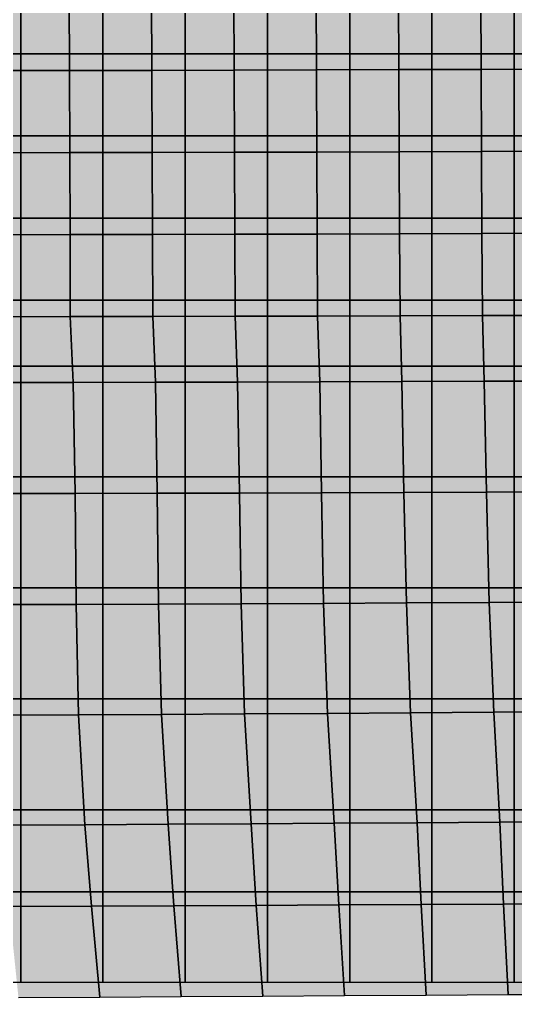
# Model space of a CAD drawing. Header units: inches. Extents: x -100 to 100, y -42 to 41.
# Drawn here: x 4.3 to 10.33, y -41.58 to -29.68 of the extents above; entities that cross this region are included whole.
import ezdxf

# ---------------------------------------------------------------- set-up
doc = ezdxf.new("R2010")
doc.units = ezdxf.units.IN
doc.header["$MEASUREMENT"] = 0
for name, color, linetype in [('Mesh-Ag1', 7, 'Continuous'), ('Mesh-CDM(50%)_Ac1①', 7, 'Continuous'), ('Mesh-CDM(50%)_Acs', 7, 'Continuous'), ('Mesh-Dc1', 7, 'Continuous'), ('Mesh-Dg1', 7, 'Continuous'), ('Mesh-Ds1', 7, 'Continuous'), ('Undeformed Mesh-Ag1', 7, 'Continuous'), ('Undeformed Mesh-CDM(50%)_Ac1①', 7, 'Continuous'), ('Undeformed Mesh-CDM(50%)_Acs', 7, 'Continuous'), ('Undeformed Mesh-Dc1', 7, 'Continuous'), ('Undeformed Mesh-Dg1', 7, 'Continuous'), ('Undeformed Mesh-Ds1', 7, 'Continuous')]:
    doc.layers.add(name, color=color, linetype=linetype)

msp = doc.modelspace()

# ---------------------------------------------------------------- linework, layer by layer
at = {"color": 7, "true_color": 0xffffff, "transparency": 33554687}
for points in [[(4.900025, -28.7059), (3.899225, -28.7074), (3.903225, -30.3057)], [(4.900025, -28.7059), (3.903225, -30.3057), (4.904525, -30.3043)], [(5.900925, -28.7037), (4.900025, -28.7059), (4.904525, -30.3043)], [(5.900925, -28.7037), (4.904525, -30.3043), (5.905725, -30.3023)], [(6.901525, -28.701), (5.900925, -28.7037), (5.905725, -30.3023)], [(6.901525, -28.701), (5.905725, -30.3023), (6.906825, -30.2997)], [(7.902125, -28.6978), (6.901525, -28.701), (6.906825, -30.2997)], [(7.902125, -28.6978), (6.906825, -30.2997), (7.907825, -30.2966)], [(8.902525, -28.6943), (7.902125, -28.6978), (7.907825, -30.2966)], [(8.902525, -28.6943), (7.907825, -30.2966), (8.908825, -30.2932)], [(9.90303, -28.6905), (8.902525, -28.6943), (8.908825, -30.2932)], [(9.90303, -28.6905), (8.908825, -30.2932), (9.90973, -30.2894)], [(9.90303, -28.6905), (10.91063, -30.2854), (10.90343, -28.6863)], [(9.90303, -28.6905), (9.90973, -30.2894), (10.91063, -30.2854)], [(3.905825, -31.3043), (4.904525, -30.3043), (3.903225, -30.3057)], [(3.905825, -31.3043), (4.907425, -31.3029), (4.904525, -30.3043)], [(4.907425, -31.3029), (5.905725, -30.3023), (4.904525, -30.3043)], [(4.907425, -31.3029), (5.909025, -31.3009), (5.905725, -30.3023)], [(5.909025, -31.3009), (6.906825, -30.2997), (5.905725, -30.3023)], [(5.909025, -31.3009), (6.910425, -31.2984), (6.906825, -30.2997)], [(6.910425, -31.2984), (7.907825, -30.2966), (6.906825, -30.2997)], [(6.910425, -31.2984), (7.911825, -31.2955), (7.907825, -30.2966)], [(7.911825, -31.2955), (8.908825, -30.2932), (7.907825, -30.2966)], [(7.911825, -31.2955), (8.913125, -31.2921), (8.908825, -30.2932)], [(8.913125, -31.2921), (9.90973, -30.2894), (8.908825, -30.2932)], [(8.913125, -31.2921), (9.91433, -31.2885), (9.90973, -30.2894)], [(9.91433, -31.2885), (10.91063, -30.2854), (9.90973, -30.2894)], [(9.91433, -31.2885), (10.91533, -31.2845), (10.91063, -30.2854)], [(7.911825, -31.2955), (6.910425, -31.2984), (6.914425, -32.2969)], [(7.911825, -31.2955), (6.914425, -32.2969), (7.916125, -32.294)], [(8.913125, -31.2921), (7.911825, -31.2955), (7.916125, -32.294)], [(8.913125, -31.2921), (7.916125, -32.294), (8.917725, -32.2908)], [(9.91433, -31.2885), (8.913125, -31.2921), (8.917725, -32.2908)], [(9.91433, -31.2885), (8.917725, -32.2908), (9.91913, -32.2872)], [(9.91433, -31.2885), (10.92053, -32.2833), (10.91533, -31.2845)], [(9.91433, -31.2885), (9.91913, -32.2872), (10.92053, -32.2833)], [(4.907425, -31.3029), (3.905825, -31.3043), (3.908425, -32.3025)], [(4.907425, -31.3029), (3.908425, -32.3025), (4.910525, -32.3011)], [(5.909025, -31.3009), (4.907425, -31.3029), (4.910525, -32.3011)], [(5.909025, -31.3009), (4.910525, -32.3011), (5.912425, -32.2992)], [(6.910425, -31.2984), (5.909025, -31.3009), (5.912425, -32.2992)], [(6.910425, -31.2984), (5.912425, -32.2992), (6.914425, -32.2969)], [(3.911425, -33.3002), (4.910525, -32.3011), (3.908425, -32.3025)], [(3.911425, -33.3002), (4.913825, -33.2989), (4.910525, -32.3011)], [(4.913825, -33.2989), (5.912425, -32.2992), (4.910525, -32.3011)], [(4.913825, -33.2989), (5.916325, -33.2971), (5.912425, -32.2992)], [(5.916325, -33.2971), (6.914425, -32.2969), (5.912425, -32.2992)], [(5.916325, -33.2971), (6.918625, -33.2949), (6.914425, -32.2969)], [(6.918625, -33.2949), (7.916125, -32.294), (6.914425, -32.2969)], [(6.918625, -33.2949), (7.920725, -33.2922), (7.916125, -32.294)], [(7.920725, -33.2922), (8.917725, -32.2908), (7.916125, -32.294)], [(7.920725, -33.2922), (8.922725, -33.2891), (8.917725, -32.2908)], [(8.922725, -33.2891), (9.91913, -32.2872), (8.917725, -32.2908)], [(8.922725, -33.2891), (9.92453, -33.2857), (9.91913, -32.2872)], [(9.92453, -33.2857), (10.92053, -32.2833), (9.91913, -32.2872)], [(9.92453, -33.2857), (10.92613, -33.2819), (10.92053, -32.2833)], [(3.952425, -34.1003), (4.913825, -33.2989), (3.911425, -33.3002)], [(3.952425, -34.1003), (4.950025, -34.0987), (4.913825, -33.2989)], [(4.950025, -34.0987), (5.916325, -33.2971), (4.913825, -33.2989)], [(4.950025, -34.0987), (5.948125, -34.0968), (5.916325, -33.2971)], [(5.948125, -34.0968), (6.918625, -33.2949), (5.916325, -33.2971)], [(5.948125, -34.0968), (6.946925, -34.0944), (6.918625, -33.2949)], [(6.946925, -34.0944), (7.920725, -33.2922), (6.918625, -33.2949)], [(6.946925, -34.0944), (7.946025, -34.0916), (7.920725, -33.2922)], [(7.946025, -34.0916), (8.922725, -33.2891), (7.920725, -33.2922)], [(7.946025, -34.0916), (8.945625, -34.0885), (8.922725, -33.2891)], [(8.945625, -34.0885), (9.92453, -33.2857), (8.922725, -33.2891)], [(8.945625, -34.0885), (9.94553, -34.0849), (9.92453, -33.2857)], [(9.94553, -34.0849), (10.92613, -33.2819), (9.92453, -33.2857)], [(9.94553, -34.0849), (10.94593, -34.081), (10.92613, -33.2819)], [(3.952425, -34.1003), (4.971125, -35.4509), (4.950025, -34.0987)], [(3.952425, -34.1003), (3.972325, -35.453), (4.971125, -35.4509)], [(4.950025, -34.0987), (5.970225, -35.4484), (5.948125, -34.0968)], [(4.950025, -34.0987), (4.971125, -35.4509), (5.970225, -35.4484)], [(5.948125, -34.0968), (6.969525, -35.4453), (6.946925, -34.0944)], [(5.948125, -34.0968), (5.970225, -35.4484), (6.969525, -35.4453)], [(6.969525, -35.4453), (7.946025, -34.0916), (6.946925, -34.0944)], [(6.969525, -35.4453), (7.969525, -35.4418), (7.946025, -34.0916)], [(7.969525, -35.4418), (8.945625, -34.0885), (7.946025, -34.0916)], [(7.969525, -35.4418), (8.970425, -35.4377), (8.945625, -34.0885)], [(8.970425, -35.4377), (9.94553, -34.0849), (8.945625, -34.0885)], [(8.970425, -35.4377), (9.97213, -35.4333), (9.94553, -34.0849)], [(9.97213, -35.4333), (10.94593, -34.081), (9.94553, -34.0849)], [(9.97213, -35.4333), (10.97493, -35.4283), (10.94593, -34.081)], [(3.984525, -36.8039), (4.971125, -35.4509), (3.972325, -35.453)], [(3.984525, -36.8039), (4.984925, -36.801), (4.971125, -35.4509)], [(4.971125, -35.4509), (5.986525, -36.7974), (5.970225, -35.4484)], [(4.971125, -35.4509), (4.984925, -36.801), (5.986525, -36.7974)], [(5.970225, -35.4484), (6.989525, -36.7931), (6.969525, -35.4453)], [(5.970225, -35.4484), (5.986525, -36.7974), (6.989525, -36.7931)], [(6.989525, -36.7931), (7.969525, -35.4418), (6.969525, -35.4453)], [(6.989525, -36.7931), (7.993825, -36.788), (7.969525, -35.4418)], [(7.993825, -36.788), (8.970425, -35.4377), (7.969525, -35.4418)], [(7.993825, -36.788), (8.999625, -36.7825), (8.970425, -35.4377)], [(8.999625, -36.7825), (9.97213, -35.4333), (8.970425, -35.4377)], [(8.999625, -36.7825), (10.00673, -36.7764), (9.97213, -35.4333)], [(10.00673, -36.7764), (10.97493, -35.4283), (9.97213, -35.4333)], [(10.00673, -36.7764), (11.01513, -36.77), (10.97493, -35.4283)], [(10.06303, -38.1136), (11.01513, -36.77), (10.00673, -36.7764)], [(10.06303, -38.1136), (11.07403, -38.1066), (11.01513, -36.77)], [(3.984525, -36.8039), (5.012325, -38.145), (4.984925, -36.801)], [(3.984525, -36.8039), (4.005425, -38.1499), (5.012325, -38.145)], [(4.984925, -36.801), (6.020925, -38.1396), (5.986525, -36.7974)], [(4.984925, -36.801), (5.012325, -38.145), (6.020925, -38.1396)], [(5.986525, -36.7974), (7.030525, -38.1338), (6.989525, -36.7931)], [(5.986525, -36.7974), (6.020925, -38.1396), (7.030525, -38.1338)], [(7.030525, -38.1338), (7.993825, -36.788), (6.989525, -36.7931)], [(7.030525, -38.1338), (8.041025, -38.1272), (7.993825, -36.788)], [(8.041025, -38.1272), (8.999625, -36.7825), (7.993825, -36.788)], [(8.041025, -38.1272), (9.051925, -38.1207), (8.999625, -36.7825)], [(9.051925, -38.1207), (10.00673, -36.7764), (8.999625, -36.7825)], [(9.051925, -38.1207), (10.06303, -38.1136), (10.00673, -36.7764)], [(5.012325, -38.145), (4.005425, -38.1499), (4.078625, -39.4862)], [(5.012325, -38.145), (4.078625, -39.4862), (5.091825, -39.4815)], [(5.012325, -38.145), (6.103425, -39.4758), (6.020925, -38.1396)], [(5.012325, -38.145), (5.091825, -39.4815), (6.103425, -39.4758)], [(6.020925, -38.1396), (7.113825, -39.4706), (7.030525, -38.1338)], [(6.020925, -38.1396), (6.103425, -39.4758), (7.113825, -39.4706)], [(8.041025, -38.1272), (7.030525, -38.1338), (7.113825, -39.4706)], [(8.041025, -38.1272), (7.113825, -39.4706), (8.122925, -39.4639)], [(9.051925, -38.1207), (8.041025, -38.1272), (8.122925, -39.4639)], [(9.051925, -38.1207), (8.122925, -39.4639), (9.131025, -39.4582)], [(10.06303, -38.1136), (9.051925, -38.1207), (9.131025, -39.4582)], [(10.06303, -38.1136), (9.131025, -39.4582), (10.13793, -39.4517)], [(10.06303, -38.1136), (11.14403, -39.4454), (11.07403, -38.1066)], [(10.06303, -38.1136), (10.13793, -39.4517), (11.14403, -39.4454)], [(4.169225, -40.4784), (5.091825, -39.4815), (4.078625, -39.4862)], [(4.169225, -40.4784), (5.171125, -40.4742), (5.091825, -39.4815)], [(5.171125, -40.4742), (6.103425, -39.4758), (5.091825, -39.4815)], [(5.171125, -40.4742), (6.173225, -40.4694), (6.103425, -39.4758)], [(6.173225, -40.4694), (7.113825, -39.4706), (6.103425, -39.4758)], [(6.173225, -40.4694), (7.175425, -40.4645), (7.113825, -39.4706)], [(7.175425, -40.4645), (8.122925, -39.4639), (7.113825, -39.4706)], [(7.175425, -40.4645), (8.177525, -40.4588), (8.122925, -39.4639)], [(8.177525, -40.4588), (9.131025, -39.4582), (8.122925, -39.4639)], [(8.177525, -40.4588), (9.179525, -40.4534), (9.131025, -39.4582)], [(9.179525, -40.4534), (10.13793, -39.4517), (9.131025, -39.4582)], [(9.179525, -40.4534), (10.18153, -40.4476), (10.13793, -39.4517)], [(10.13793, -39.4517), (11.18323, -40.4417), (11.14403, -39.4454)], [(10.13793, -39.4517), (10.18153, -40.4476), (11.18323, -40.4417)], [(8.177525, -40.4588), (7.175425, -40.4645), (7.253175, -41.5675)], [(8.177525, -40.4588), (7.253175, -41.5675), (8.246165, -41.5611)], [(9.179525, -40.4534), (8.177525, -40.4588), (8.246165, -41.5611)], [(9.179525, -40.4534), (8.246165, -41.5611), (9.240565, -41.555)], [(10.18153, -40.4476), (9.179525, -40.4534), (9.240565, -41.555)], [(10.18153, -40.4476), (9.240565, -41.555), (10.23583, -41.5489)], [(10.18153, -40.4476), (11.23212, -41.5426), (11.18323, -40.4417)], [(10.18153, -40.4476), (10.23583, -41.5489), (11.23212, -41.5426)], [(5.171125, -40.4742), (4.169225, -40.4784), (4.283345, -41.584)], [(5.171125, -40.4742), (4.283345, -41.584), (5.271895, -41.5789)], [(6.173225, -40.4694), (5.171125, -40.4742), (5.271895, -41.5789)], [(6.173225, -40.4694), (5.271895, -41.5789), (6.261785, -41.5734)], [(7.175425, -40.4645), (6.173225, -40.4694), (6.261785, -41.5734)], [(7.175425, -40.4645), (6.261785, -41.5734), (7.253175, -41.5675)]]:
    msp.add_solid(points, dxfattribs=at)
at = {"layer": 'Mesh-Ag1', "color": 18, "true_color": 0x000000, "transparency": 33554559}
for p, q in [((4.913825, -33.2989), (3.911425, -33.3002)), ((5.916325, -33.2971), (4.913825, -33.2989)), ((4.950025, -34.0987), (4.913825, -33.2989)), ((4.913825, -33.2989), (4.950025, -34.0987)), ((6.918625, -33.2949), (5.916325, -33.2971)), ((5.948125, -34.0968), (5.916325, -33.2971)), ((5.916325, -33.2971), (5.948125, -34.0968)), ((7.920725, -33.2922), (6.918625, -33.2949)), ((6.946925, -34.0944), (6.918625, -33.2949)), ((6.918625, -33.2949), (6.946925, -34.0944)), ((8.922725, -33.2891), (7.920725, -33.2922)), ((7.946025, -34.0916), (7.920725, -33.2922)), ((7.920725, -33.2922), (7.946025, -34.0916)), ((9.92453, -33.2857), (8.922725, -33.2891)), ((8.945625, -34.0885), (8.922725, -33.2891)), ((8.922725, -33.2891), (8.945625, -34.0885)), ((10.92613, -33.2819), (9.92453, -33.2857)), ((9.94553, -34.0849), (9.92453, -33.2857)), ((9.92453, -33.2857), (9.94553, -34.0849)), ((3.952425, -34.1003), (4.950025, -34.0987)), ((4.950025, -34.0987), (5.948125, -34.0968)), ((5.948125, -34.0968), (6.946925, -34.0944)), ((6.946925, -34.0944), (7.946025, -34.0916)), ((7.946025, -34.0916), (8.945625, -34.0885)), ((8.945625, -34.0885), (9.94553, -34.0849)), ((9.94553, -34.0849), (10.94593, -34.081))]:
    msp.add_line(p, q, dxfattribs=at)
at = {"layer": 'Mesh-CDM(50%)_Ac1①', "color": 18, "true_color": 0x000000, "transparency": 33554559}
for p, q in [((4.904525, -30.3043), (4.900025, -28.7059)), ((4.900025, -28.7059), (4.904525, -30.3043)), ((5.905725, -30.3023), (5.900925, -28.7037)), ((5.900925, -28.7037), (5.905725, -30.3023)), ((6.906825, -30.2997), (6.901525, -28.701)), ((6.901525, -28.701), (6.906825, -30.2997)), ((7.907825, -30.2966), (7.902125, -28.6978)), ((7.902125, -28.6978), (7.907825, -30.2966)), ((8.908825, -30.2932), (8.902525, -28.6943)), ((8.902525, -28.6943), (8.908825, -30.2932)), ((9.90973, -30.2894), (9.90303, -28.6905)), ((9.90303, -28.6905), (9.90973, -30.2894)), ((3.903225, -30.3057), (4.904525, -30.3043)), ((4.904525, -30.3043), (5.905725, -30.3023)), ((5.905725, -30.3023), (6.906825, -30.2997)), ((6.906825, -30.2997), (7.907825, -30.2966)), ((7.907825, -30.2966), (8.908825, -30.2932)), ((8.908825, -30.2932), (9.90973, -30.2894)), ((9.90973, -30.2894), (10.91063, -30.2854))]:
    msp.add_line(p, q, dxfattribs=at)
at = {"layer": 'Mesh-CDM(50%)_Acs', "color": 18, "true_color": 0x000000, "transparency": 33554559}
for p, q in [((4.904525, -30.3043), (3.903225, -30.3057)), ((5.905725, -30.3023), (4.904525, -30.3043)), ((4.907425, -31.3029), (4.904525, -30.3043)), ((4.904525, -30.3043), (4.907425, -31.3029)), ((6.906825, -30.2997), (5.905725, -30.3023)), ((5.909025, -31.3009), (5.905725, -30.3023)), ((5.905725, -30.3023), (5.909025, -31.3009)), ((7.907825, -30.2966), (6.906825, -30.2997)), ((6.910425, -31.2984), (6.906825, -30.2997)), ((6.906825, -30.2997), (6.910425, -31.2984)), ((8.908825, -30.2932), (7.907825, -30.2966)), ((7.911825, -31.2955), (7.907825, -30.2966)), ((7.907825, -30.2966), (7.911825, -31.2955)), ((9.90973, -30.2894), (8.908825, -30.2932)), ((8.913125, -31.2921), (8.908825, -30.2932)), ((8.908825, -30.2932), (8.913125, -31.2921)), ((10.91063, -30.2854), (9.90973, -30.2894)), ((9.91433, -31.2885), (9.90973, -30.2894)), ((9.90973, -30.2894), (9.91433, -31.2885)), ((7.911825, -31.2955), (6.910425, -31.2984)), ((6.910425, -31.2984), (7.911825, -31.2955)), ((8.913125, -31.2921), (7.911825, -31.2955)), ((7.911825, -31.2955), (8.913125, -31.2921)), ((7.916125, -32.294), (7.911825, -31.2955)), ((7.911825, -31.2955), (7.916125, -32.294)), ((9.91433, -31.2885), (8.913125, -31.2921)), ((8.913125, -31.2921), (9.91433, -31.2885)), ((8.917725, -32.2908), (8.913125, -31.2921)), ((8.913125, -31.2921), (8.917725, -32.2908)), ((10.91533, -31.2845), (9.91433, -31.2885)), ((9.91433, -31.2885), (10.91533, -31.2845)), ((9.91913, -32.2872), (9.91433, -31.2885)), ((9.91433, -31.2885), (9.91913, -32.2872)), ((4.907425, -31.3029), (3.905825, -31.3043)), ((3.905825, -31.3043), (4.907425, -31.3029)), ((5.909025, -31.3009), (4.907425, -31.3029)), ((4.907425, -31.3029), (5.909025, -31.3009)), ((4.910525, -32.3011), (4.907425, -31.3029)), ((4.907425, -31.3029), (4.910525, -32.3011)), ((6.910425, -31.2984), (5.909025, -31.3009)), ((5.909025, -31.3009), (6.910425, -31.2984)), ((5.912425, -32.2992), (5.909025, -31.3009)), ((5.909025, -31.3009), (5.912425, -32.2992)), ((6.914425, -32.2969), (6.910425, -31.2984)), ((6.910425, -31.2984), (6.914425, -32.2969)), ((4.910525, -32.3011), (3.908425, -32.3025)), ((3.908425, -32.3025), (4.910525, -32.3011)), ((5.912425, -32.2992), (4.910525, -32.3011)), ((4.910525, -32.3011), (5.912425, -32.2992)), ((4.913825, -33.2989), (4.910525, -32.3011)), ((4.910525, -32.3011), (4.913825, -33.2989)), ((5.912425, -32.2992), (6.914425, -32.2969)), ((6.914425, -32.2969), (5.912425, -32.2992)), ((5.916325, -33.2971), (5.912425, -32.2992)), ((5.912425, -32.2992), (5.916325, -33.2971)), ((7.916125, -32.294), (6.914425, -32.2969)), ((6.914425, -32.2969), (7.916125, -32.294)), ((6.918625, -33.2949), (6.914425, -32.2969)), ((6.914425, -32.2969), (6.918625, -33.2949)), ((8.917725, -32.2908), (7.916125, -32.294)), ((7.916125, -32.294), (8.917725, -32.2908)), ((7.920725, -33.2922), (7.916125, -32.294)), ((7.916125, -32.294), (7.920725, -33.2922)), ((9.91913, -32.2872), (8.917725, -32.2908)), ((8.917725, -32.2908), (9.91913, -32.2872)), ((8.922725, -33.2891), (8.917725, -32.2908)), ((8.917725, -32.2908), (8.922725, -33.2891)), ((10.92053, -32.2833), (9.91913, -32.2872)), ((9.91913, -32.2872), (10.92053, -32.2833)), ((9.92453, -33.2857), (9.91913, -32.2872)), ((9.91913, -32.2872), (9.92453, -33.2857)), ((3.911425, -33.3002), (4.913825, -33.2989)), ((4.913825, -33.2989), (5.916325, -33.2971)), ((5.916325, -33.2971), (6.918625, -33.2949)), ((6.918625, -33.2949), (7.920725, -33.2922)), ((7.920725, -33.2922), (8.922725, -33.2891)), ((8.922725, -33.2891), (9.92453, -33.2857)), ((9.92453, -33.2857), (10.92613, -33.2819))]:
    msp.add_line(p, q, dxfattribs=at)
at = {"layer": 'Mesh-Dc1', "color": 18, "true_color": 0x000000, "transparency": 33554559}
for p, q in [((4.950025, -34.0987), (3.952425, -34.1003)), ((5.948125, -34.0968), (4.950025, -34.0987)), ((4.971125, -35.4509), (4.950025, -34.0987)), ((4.950025, -34.0987), (4.971125, -35.4509)), ((6.946925, -34.0944), (5.948125, -34.0968)), ((5.970225, -35.4484), (5.948125, -34.0968)), ((5.948125, -34.0968), (5.970225, -35.4484)), ((7.946025, -34.0916), (6.946925, -34.0944)), ((6.969525, -35.4453), (6.946925, -34.0944)), ((6.946925, -34.0944), (6.969525, -35.4453)), ((8.945625, -34.0885), (7.946025, -34.0916)), ((7.969525, -35.4418), (7.946025, -34.0916)), ((7.946025, -34.0916), (7.969525, -35.4418)), ((9.94553, -34.0849), (8.945625, -34.0885)), ((8.970425, -35.4377), (8.945625, -34.0885)), ((8.945625, -34.0885), (8.970425, -35.4377)), ((10.94593, -34.081), (9.94553, -34.0849)), ((9.97213, -35.4333), (9.94553, -34.0849)), ((9.94553, -34.0849), (9.97213, -35.4333)), ((4.971125, -35.4509), (3.972325, -35.453)), ((3.972325, -35.453), (4.971125, -35.4509)), ((5.970225, -35.4484), (4.971125, -35.4509)), ((4.971125, -35.4509), (5.970225, -35.4484)), ((4.984925, -36.801), (4.971125, -35.4509)), ((4.971125, -35.4509), (4.984925, -36.801)), ((6.969525, -35.4453), (5.970225, -35.4484)), ((5.970225, -35.4484), (6.969525, -35.4453)), ((5.986525, -36.7974), (5.970225, -35.4484)), ((5.970225, -35.4484), (5.986525, -36.7974)), ((6.969525, -35.4453), (7.969525, -35.4418)), ((7.969525, -35.4418), (6.969525, -35.4453)), ((6.989525, -36.7931), (6.969525, -35.4453)), ((6.969525, -35.4453), (6.989525, -36.7931)), ((8.970425, -35.4377), (7.969525, -35.4418)), ((7.969525, -35.4418), (8.970425, -35.4377)), ((7.993825, -36.788), (7.969525, -35.4418)), ((7.969525, -35.4418), (7.993825, -36.788)), ((9.97213, -35.4333), (8.970425, -35.4377)), ((8.970425, -35.4377), (9.97213, -35.4333)), ((8.999625, -36.7825), (8.970425, -35.4377)), ((8.970425, -35.4377), (8.999625, -36.7825)), ((10.97493, -35.4283), (9.97213, -35.4333)), ((9.97213, -35.4333), (10.97493, -35.4283)), ((10.00673, -36.7764), (9.97213, -35.4333)), ((9.97213, -35.4333), (10.00673, -36.7764)), ((11.01513, -36.77), (10.00673, -36.7764)), ((10.00673, -36.7764), (11.01513, -36.77)), ((4.984925, -36.801), (3.984525, -36.8039)), ((3.984525, -36.8039), (4.984925, -36.801)), ((5.986525, -36.7974), (4.984925, -36.801)), ((4.984925, -36.801), (5.986525, -36.7974)), ((5.012325, -38.145), (4.984925, -36.801)), ((4.984925, -36.801), (5.012325, -38.145)), ((6.989525, -36.7931), (5.986525, -36.7974)), ((5.986525, -36.7974), (6.989525, -36.7931)), ((6.020925, -38.1396), (5.986525, -36.7974)), ((5.986525, -36.7974), (6.020925, -38.1396)), ((7.993825, -36.788), (6.989525, -36.7931)), ((6.989525, -36.7931), (7.993825, -36.788)), ((7.030525, -38.1338), (6.989525, -36.7931)), ((6.989525, -36.7931), (7.030525, -38.1338)), ((8.999625, -36.7825), (7.993825, -36.788)), ((7.993825, -36.788), (8.999625, -36.7825)), ((8.041025, -38.1272), (7.993825, -36.788)), ((7.993825, -36.788), (8.041025, -38.1272)), ((10.00673, -36.7764), (8.999625, -36.7825)), ((8.999625, -36.7825), (10.00673, -36.7764)), ((9.051925, -38.1207), (8.999625, -36.7825)), ((8.999625, -36.7825), (9.051925, -38.1207)), ((10.06303, -38.1136), (10.00673, -36.7764)), ((10.00673, -36.7764), (10.06303, -38.1136)), ((5.012325, -38.145), (4.005425, -38.1499)), ((4.005425, -38.1499), (5.012325, -38.145)), ((6.020925, -38.1396), (5.012325, -38.145)), ((5.012325, -38.145), (6.020925, -38.1396)), ((5.091825, -39.4815), (5.012325, -38.145)), ((5.012325, -38.145), (5.091825, -39.4815)), ((7.030525, -38.1338), (6.020925, -38.1396)), ((6.020925, -38.1396), (7.030525, -38.1338)), ((6.103425, -39.4758), (6.020925, -38.1396)), ((6.020925, -38.1396), (6.103425, -39.4758)), ((8.041025, -38.1272), (7.030525, -38.1338)), ((7.030525, -38.1338), (8.041025, -38.1272)), ((7.113825, -39.4706), (7.030525, -38.1338)), ((7.030525, -38.1338), (7.113825, -39.4706)), ((9.051925, -38.1207), (8.041025, -38.1272)), ((8.041025, -38.1272), (9.051925, -38.1207)), ((8.122925, -39.4639), (8.041025, -38.1272)), ((8.041025, -38.1272), (8.122925, -39.4639)), ((10.06303, -38.1136), (9.051925, -38.1207)), ((9.051925, -38.1207), (10.06303, -38.1136)), ((9.131025, -39.4582), (9.051925, -38.1207)), ((9.051925, -38.1207), (9.131025, -39.4582)), ((11.07403, -38.1066), (10.06303, -38.1136)), ((10.06303, -38.1136), (11.07403, -38.1066)), ((10.13793, -39.4517), (10.06303, -38.1136)), ((10.06303, -38.1136), (10.13793, -39.4517)), ((4.078625, -39.4862), (5.091825, -39.4815)), ((5.091825, -39.4815), (6.103425, -39.4758)), ((6.103425, -39.4758), (7.113825, -39.4706)), ((7.113825, -39.4706), (8.122925, -39.4639)), ((8.122925, -39.4639), (9.131025, -39.4582)), ((9.131025, -39.4582), (10.13793, -39.4517)), ((10.13793, -39.4517), (11.14403, -39.4454))]:
    msp.add_line(p, q, dxfattribs=at)
at = {"layer": 'Mesh-Dg1', "color": 18, "true_color": 0x000000, "transparency": 33554559}
for p, q in [((8.177525, -40.4588), (7.175425, -40.4645)), ((9.179525, -40.4534), (8.177525, -40.4588)), ((8.246165, -41.5611), (8.177525, -40.4588)), ((8.177525, -40.4588), (8.246165, -41.5611)), ((10.18153, -40.4476), (9.179525, -40.4534)), ((9.240565, -41.555), (9.179525, -40.4534)), ((9.179525, -40.4534), (9.240565, -41.555)), ((11.18323, -40.4417), (10.18153, -40.4476)), ((10.23583, -41.5489), (10.18153, -40.4476)), ((10.18153, -40.4476), (10.23583, -41.5489)), ((5.171125, -40.4742), (4.169225, -40.4784)), ((6.173225, -40.4694), (5.171125, -40.4742)), ((5.271895, -41.5789), (5.171125, -40.4742)), ((5.171125, -40.4742), (5.271895, -41.5789)), ((7.175425, -40.4645), (6.173225, -40.4694)), ((6.261785, -41.5734), (6.173225, -40.4694)), ((6.173225, -40.4694), (6.261785, -41.5734)), ((7.253175, -41.5675), (7.175425, -40.4645)), ((7.175425, -40.4645), (7.253175, -41.5675)), ((4.283345, -41.584), (5.271895, -41.5789)), ((5.271895, -41.5789), (6.261785, -41.5734)), ((6.261785, -41.5734), (7.253175, -41.5675)), ((7.253175, -41.5675), (8.246165, -41.5611)), ((8.246165, -41.5611), (9.240565, -41.555)), ((9.240565, -41.555), (10.23583, -41.5489)), ((10.23583, -41.5489), (11.23212, -41.5426))]:
    msp.add_line(p, q, dxfattribs=at)
at = {"layer": 'Mesh-Ds1', "color": 18, "true_color": 0x000000, "transparency": 33554559}
for p, q in [((5.091825, -39.4815), (4.078625, -39.4862)), ((6.103425, -39.4758), (5.091825, -39.4815)), ((5.171125, -40.4742), (5.091825, -39.4815)), ((5.091825, -39.4815), (5.171125, -40.4742)), ((7.113825, -39.4706), (6.103425, -39.4758)), ((6.173225, -40.4694), (6.103425, -39.4758)), ((6.103425, -39.4758), (6.173225, -40.4694)), ((8.122925, -39.4639), (7.113825, -39.4706)), ((7.175425, -40.4645), (7.113825, -39.4706)), ((7.113825, -39.4706), (7.175425, -40.4645)), ((9.131025, -39.4582), (8.122925, -39.4639)), ((8.177525, -40.4588), (8.122925, -39.4639)), ((8.122925, -39.4639), (8.177525, -40.4588)), ((10.13793, -39.4517), (9.131025, -39.4582)), ((9.179525, -40.4534), (9.131025, -39.4582)), ((9.131025, -39.4582), (9.179525, -40.4534)), ((11.14403, -39.4454), (10.13793, -39.4517)), ((10.18153, -40.4476), (10.13793, -39.4517)), ((10.13793, -39.4517), (10.18153, -40.4476)), ((7.175425, -40.4645), (8.177525, -40.4588)), ((8.177525, -40.4588), (9.179525, -40.4534)), ((9.179525, -40.4534), (10.18153, -40.4476)), ((10.18153, -40.4476), (11.18323, -40.4417)), ((4.169225, -40.4784), (5.171125, -40.4742)), ((5.171125, -40.4742), (6.173225, -40.4694)), ((6.173225, -40.4694), (7.175425, -40.4645))]:
    msp.add_line(p, q, dxfattribs=at)
at = {"layer": 'Undeformed Mesh-Ag1', "color": 1, "true_color": 0xff0000, "transparency": 33554687}
for p, q in [((4.311025, -33.1), (3.3, -33.1)), ((4.311025, -33.9), (4.311025, -33.1)), ((5.311025, -33.1), (4.311025, -33.1)), ((4.311025, -33.1), (4.311025, -33.9)), ((5.311025, -33.9), (5.311025, -33.1)), ((6.311025, -33.1), (5.311025, -33.1)), ((5.311025, -33.1), (5.311025, -33.9)), ((6.311025, -33.9), (6.311025, -33.1)), ((7.311025, -33.1), (6.311025, -33.1)), ((6.311025, -33.1), (6.311025, -33.9)), ((7.311025, -33.9), (7.311025, -33.1)), ((8.311025, -33.1), (7.311025, -33.1)), ((7.311025, -33.1), (7.311025, -33.9)), ((8.311025, -33.9), (8.311025, -33.1)), ((9.311025, -33.1), (8.311025, -33.1)), ((8.311025, -33.1), (8.311025, -33.9)), ((9.311025, -33.9), (9.311025, -33.1)), ((10.31103, -33.1), (9.311025, -33.1)), ((9.311025, -33.1), (9.311025, -33.9)), ((10.31103, -33.9), (10.31103, -33.1)), ((11.31103, -33.1), (10.31103, -33.1)), ((10.31103, -33.1), (10.31103, -33.9)), ((3.3, -33.9), (4.311025, -33.9)), ((4.311025, -33.9), (5.311025, -33.9)), ((5.311025, -33.9), (6.311025, -33.9)), ((6.311025, -33.9), (7.311025, -33.9)), ((7.311025, -33.9), (8.311025, -33.9)), ((8.311025, -33.9), (9.311025, -33.9)), ((9.311025, -33.9), (10.31103, -33.9)), ((10.31103, -33.9), (11.31103, -33.9))]:
    msp.add_line(p, q, dxfattribs=at)
at = {"layer": 'Undeformed Mesh-CDM(50%)_Ac1①', "color": 1, "true_color": 0xff0000, "transparency": 33554687}
for p, q in [((4.311025, -30.1), (4.311025, -28.5)), ((4.311025, -28.5), (4.311025, -30.1)), ((5.311025, -30.1), (5.311025, -28.5)), ((5.311025, -28.5), (5.311025, -30.1)), ((6.311025, -30.1), (6.311025, -28.5)), ((6.311025, -28.5), (6.311025, -30.1)), ((7.311025, -30.1), (7.311025, -28.5)), ((7.311025, -28.5), (7.311025, -30.1)), ((8.311025, -30.1), (8.311025, -28.5)), ((8.311025, -28.5), (8.311025, -30.1)), ((9.311025, -30.1), (9.311025, -28.5)), ((9.311025, -28.5), (9.311025, -30.1)), ((10.31103, -30.1), (10.31103, -28.5)), ((10.31103, -28.5), (10.31103, -30.1)), ((3.3, -30.1), (4.311025, -30.1)), ((4.311025, -30.1), (5.311025, -30.1)), ((5.311025, -30.1), (6.311025, -30.1)), ((6.311025, -30.1), (7.311025, -30.1)), ((7.311025, -30.1), (8.311025, -30.1)), ((8.311025, -30.1), (9.311025, -30.1)), ((9.311025, -30.1), (10.31103, -30.1)), ((10.31103, -30.1), (11.31103, -30.1))]:
    msp.add_line(p, q, dxfattribs=at)
at = {"layer": 'Undeformed Mesh-CDM(50%)_Acs', "color": 1, "true_color": 0xff0000, "transparency": 33554687}
for p, q in [((4.311025, -30.1), (3.3, -30.1)), ((4.311025, -31.1), (4.311025, -30.1)), ((5.311025, -30.1), (4.311025, -30.1)), ((4.311025, -30.1), (4.311025, -31.1)), ((5.311025, -31.1), (5.311025, -30.1)), ((6.311025, -30.1), (5.311025, -30.1)), ((5.311025, -30.1), (5.311025, -31.1)), ((6.311025, -31.1), (6.311025, -30.1)), ((7.311025, -30.1), (6.311025, -30.1)), ((6.311025, -30.1), (6.311025, -31.1)), ((7.311025, -31.1), (7.311025, -30.1)), ((8.311025, -30.1), (7.311025, -30.1)), ((7.311025, -30.1), (7.311025, -31.1)), ((8.311025, -31.1), (8.311025, -30.1)), ((9.311025, -30.1), (8.311025, -30.1)), ((8.311025, -30.1), (8.311025, -31.1)), ((9.311025, -31.1), (9.311025, -30.1)), ((10.31103, -30.1), (9.311025, -30.1)), ((9.311025, -30.1), (9.311025, -31.1)), ((10.31103, -31.1), (10.31103, -30.1)), ((11.31103, -30.1), (10.31103, -30.1)), ((10.31103, -30.1), (10.31103, -31.1)), ((4.311025, -31.1), (3.3, -31.1)), ((3.3, -31.1), (4.311025, -31.1)), ((4.311025, -32.1), (4.311025, -31.1)), ((5.311025, -31.1), (4.311025, -31.1)), ((4.311025, -31.1), (4.311025, -32.1)), ((4.311025, -31.1), (5.311025, -31.1)), ((5.311025, -32.1), (5.311025, -31.1)), ((6.311025, -31.1), (5.311025, -31.1)), ((5.311025, -31.1), (5.311025, -32.1)), ((5.311025, -31.1), (6.311025, -31.1)), ((6.311025, -32.1), (6.311025, -31.1)), ((7.311025, -31.1), (6.311025, -31.1)), ((6.311025, -31.1), (6.311025, -32.1)), ((6.311025, -31.1), (7.311025, -31.1)), ((7.311025, -32.1), (7.311025, -31.1)), ((8.311025, -31.1), (7.311025, -31.1)), ((7.311025, -31.1), (7.311025, -32.1)), ((7.311025, -31.1), (8.311025, -31.1)), ((8.311025, -32.1), (8.311025, -31.1)), ((9.311025, -31.1), (8.311025, -31.1)), ((8.311025, -31.1), (8.311025, -32.1)), ((8.311025, -31.1), (9.311025, -31.1)), ((9.311025, -32.1), (9.311025, -31.1)), ((10.31103, -31.1), (9.311025, -31.1)), ((9.311025, -31.1), (9.311025, -32.1)), ((9.311025, -31.1), (10.31103, -31.1)), ((10.31103, -32.1), (10.31103, -31.1)), ((10.31103, -31.1), (10.31103, -32.1)), ((11.31103, -31.1), (10.31103, -31.1)), ((10.31103, -31.1), (11.31103, -31.1)), ((4.311025, -32.1), (3.3, -32.1)), ((3.3, -32.1), (4.311025, -32.1)), ((4.311025, -33.1), (4.311025, -32.1)), ((5.311025, -32.1), (4.311025, -32.1)), ((4.311025, -32.1), (4.311025, -33.1)), ((4.311025, -32.1), (5.311025, -32.1)), ((5.311025, -33.1), (5.311025, -32.1)), ((6.311025, -32.1), (5.311025, -32.1)), ((5.311025, -32.1), (5.311025, -33.1)), ((5.311025, -32.1), (6.311025, -32.1)), ((6.311025, -33.1), (6.311025, -32.1)), ((6.311025, -32.1), (7.311025, -32.1)), ((7.311025, -32.1), (6.311025, -32.1)), ((6.311025, -32.1), (6.311025, -33.1)), ((7.311025, -33.1), (7.311025, -32.1)), ((8.311025, -32.1), (7.311025, -32.1)), ((7.311025, -32.1), (7.311025, -33.1)), ((7.311025, -32.1), (8.311025, -32.1)), ((8.311025, -33.1), (8.311025, -32.1)), ((9.311025, -32.1), (8.311025, -32.1)), ((8.311025, -32.1), (8.311025, -33.1)), ((8.311025, -32.1), (9.311025, -32.1)), ((9.311025, -33.1), (9.311025, -32.1)), ((10.31103, -32.1), (9.311025, -32.1)), ((9.311025, -32.1), (9.311025, -33.1)), ((9.311025, -32.1), (10.31103, -32.1)), ((10.31103, -33.1), (10.31103, -32.1)), ((11.31103, -32.1), (10.31103, -32.1)), ((10.31103, -32.1), (10.31103, -33.1)), ((10.31103, -32.1), (11.31103, -32.1)), ((3.3, -33.1), (4.311025, -33.1)), ((4.311025, -33.1), (5.311025, -33.1)), ((5.311025, -33.1), (6.311025, -33.1)), ((6.311025, -33.1), (7.311025, -33.1)), ((7.311025, -33.1), (8.311025, -33.1)), ((8.311025, -33.1), (9.311025, -33.1)), ((9.311025, -33.1), (10.31103, -33.1)), ((10.31103, -33.1), (11.31103, -33.1))]:
    msp.add_line(p, q, dxfattribs=at)
at = {"layer": 'Undeformed Mesh-Dc1', "color": 1, "true_color": 0xff0000, "transparency": 33554687}
for p, q in [((4.311025, -33.9), (3.3, -33.9)), ((4.311025, -35.25), (4.311025, -33.9)), ((4.311025, -33.9), (4.311025, -35.25)), ((5.311025, -33.9), (4.311025, -33.9)), ((5.311025, -35.25), (5.311025, -33.9)), ((5.311025, -33.9), (5.311025, -35.25)), ((6.311025, -33.9), (5.311025, -33.9)), ((6.311025, -35.25), (6.311025, -33.9)), ((6.311025, -33.9), (6.311025, -35.25)), ((7.311025, -33.9), (6.311025, -33.9)), ((7.311025, -35.25), (7.311025, -33.9)), ((8.311025, -33.9), (7.311025, -33.9)), ((7.311025, -33.9), (7.311025, -35.25)), ((8.311025, -35.25), (8.311025, -33.9)), ((9.311025, -33.9), (8.311025, -33.9)), ((8.311025, -33.9), (8.311025, -35.25)), ((9.311025, -35.25), (9.311025, -33.9)), ((10.31103, -33.9), (9.311025, -33.9)), ((9.311025, -33.9), (9.311025, -35.25)), ((10.31103, -35.25), (10.31103, -33.9)), ((11.31103, -33.9), (10.31103, -33.9)), ((10.31103, -33.9), (10.31103, -35.25)), ((4.311025, -35.25), (3.3, -35.25)), ((3.3, -35.25), (4.311025, -35.25)), ((4.311025, -36.6), (4.311025, -35.25)), ((5.311025, -35.25), (4.311025, -35.25)), ((4.311025, -35.25), (4.311025, -36.6)), ((4.311025, -35.25), (5.311025, -35.25)), ((5.311025, -36.6), (5.311025, -35.25)), ((5.311025, -35.25), (5.311025, -36.6)), ((6.311025, -35.25), (5.311025, -35.25)), ((5.311025, -35.25), (6.311025, -35.25)), ((6.311025, -36.6), (6.311025, -35.25)), ((6.311025, -35.25), (6.311025, -36.6)), ((7.311025, -35.25), (6.311025, -35.25)), ((6.311025, -35.25), (7.311025, -35.25)), ((7.311025, -36.6), (7.311025, -35.25)), ((7.311025, -35.25), (8.311025, -35.25)), ((8.311025, -35.25), (7.311025, -35.25)), ((7.311025, -35.25), (7.311025, -36.6)), ((8.311025, -36.6), (8.311025, -35.25)), ((9.311025, -35.25), (8.311025, -35.25)), ((8.311025, -35.25), (8.311025, -36.6)), ((8.311025, -35.25), (9.311025, -35.25)), ((9.311025, -36.6), (9.311025, -35.25)), ((10.31103, -35.25), (9.311025, -35.25)), ((9.311025, -35.25), (9.311025, -36.6)), ((9.311025, -35.25), (10.31103, -35.25)), ((10.31103, -36.6), (10.31103, -35.25)), ((11.31103, -35.25), (10.31103, -35.25)), ((10.31103, -35.25), (10.31103, -36.6)), ((10.31103, -35.25), (11.31103, -35.25)), ((3.3, -36.6), (4.311025, -36.6)), ((4.311025, -36.6), (3.3, -36.6)), ((4.311025, -37.95), (4.311025, -36.6)), ((4.311025, -36.6), (4.311025, -37.95)), ((5.311025, -36.6), (4.311025, -36.6)), ((4.311025, -36.6), (5.311025, -36.6)), ((5.311025, -37.95), (5.311025, -36.6)), ((5.311025, -36.6), (5.311025, -37.95)), ((6.311025, -36.6), (5.311025, -36.6)), ((5.311025, -36.6), (6.311025, -36.6)), ((6.311025, -37.95), (6.311025, -36.6)), ((6.311025, -36.6), (6.311025, -37.95)), ((7.311025, -36.6), (6.311025, -36.6)), ((6.311025, -36.6), (7.311025, -36.6)), ((7.311025, -37.95), (7.311025, -36.6)), ((8.311025, -36.6), (7.311025, -36.6)), ((7.311025, -36.6), (7.311025, -37.95)), ((7.311025, -36.6), (8.311025, -36.6)), ((8.311025, -37.95), (8.311025, -36.6)), ((9.311025, -36.6), (8.311025, -36.6)), ((8.311025, -36.6), (8.311025, -37.95)), ((8.311025, -36.6), (9.311025, -36.6)), ((9.311025, -37.95), (9.311025, -36.6)), ((10.31103, -36.6), (9.311025, -36.6)), ((9.311025, -36.6), (9.311025, -37.95)), ((9.311025, -36.6), (10.31103, -36.6)), ((10.31103, -37.95), (10.31103, -36.6)), ((11.31103, -36.6), (10.31103, -36.6)), ((10.31103, -36.6), (10.31103, -37.95)), ((10.31103, -36.6), (11.31103, -36.6)), ((4.311025, -37.95), (3.3, -37.95)), ((3.3, -37.95), (4.311025, -37.95)), ((4.311025, -39.3), (4.311025, -37.95)), ((5.311025, -37.95), (4.311025, -37.95)), ((4.311025, -37.95), (4.311025, -39.3)), ((4.311025, -37.95), (5.311025, -37.95)), ((5.311025, -39.3), (5.311025, -37.95)), ((5.311025, -37.95), (5.311025, -39.3)), ((6.311025, -37.95), (5.311025, -37.95)), ((5.311025, -37.95), (6.311025, -37.95)), ((6.311025, -39.3), (6.311025, -37.95)), ((6.311025, -37.95), (6.311025, -39.3)), ((7.311025, -37.95), (6.311025, -37.95)), ((6.311025, -37.95), (7.311025, -37.95)), ((7.311025, -39.3), (7.311025, -37.95)), ((8.311025, -37.95), (7.311025, -37.95)), ((7.311025, -37.95), (7.311025, -39.3)), ((7.311025, -37.95), (8.311025, -37.95)), ((8.311025, -39.3), (8.311025, -37.95)), ((9.311025, -37.95), (8.311025, -37.95)), ((8.311025, -37.95), (8.311025, -39.3)), ((8.311025, -37.95), (9.311025, -37.95)), ((9.311025, -39.3), (9.311025, -37.95)), ((10.31103, -37.95), (9.311025, -37.95)), ((9.311025, -37.95), (9.311025, -39.3)), ((9.311025, -37.95), (10.31103, -37.95)), ((10.31103, -39.3), (10.31103, -37.95)), ((10.31103, -37.95), (10.31103, -39.3)), ((11.31103, -37.95), (10.31103, -37.95)), ((10.31103, -37.95), (11.31103, -37.95)), ((3.3, -39.3), (4.311025, -39.3)), ((4.311025, -39.3), (5.311025, -39.3)), ((5.311025, -39.3), (6.311025, -39.3)), ((6.311025, -39.3), (7.311025, -39.3)), ((7.311025, -39.3), (8.311025, -39.3)), ((8.311025, -39.3), (9.311025, -39.3)), ((9.311025, -39.3), (10.31103, -39.3)), ((10.31103, -39.3), (11.31103, -39.3))]:
    msp.add_line(p, q, dxfattribs=at)
at = {"layer": 'Undeformed Mesh-Dg1', "color": 1, "true_color": 0xff0000, "transparency": 33554687}
for p, q in [((4.311025, -40.3), (3.3, -40.3)), ((4.311025, -41.4), (4.311025, -40.3)), ((5.311025, -40.3), (4.311025, -40.3)), ((4.311025, -40.3), (4.311025, -41.4)), ((5.311025, -41.4), (5.311025, -40.3)), ((6.311025, -40.3), (5.311025, -40.3)), ((5.311025, -40.3), (5.311025, -41.4)), ((6.311025, -41.4), (6.311025, -40.3)), ((7.311025, -40.3), (6.311025, -40.3)), ((6.311025, -40.3), (6.311025, -41.4)), ((7.311025, -41.4), (7.311025, -40.3)), ((8.311025, -40.3), (7.311025, -40.3)), ((7.311025, -40.3), (7.311025, -41.4)), ((8.311025, -41.4), (8.311025, -40.3)), ((9.311025, -40.3), (8.311025, -40.3)), ((8.311025, -40.3), (8.311025, -41.4)), ((9.311025, -41.4), (9.311025, -40.3)), ((10.31103, -40.3), (9.311025, -40.3)), ((9.311025, -40.3), (9.311025, -41.4)), ((10.31103, -41.4), (10.31103, -40.3)), ((10.31103, -40.3), (10.31103, -41.4)), ((11.31103, -40.3), (10.31103, -40.3)), ((3.3, -41.4), (4.311025, -41.4)), ((4.311025, -41.4), (5.311025, -41.4)), ((5.311025, -41.4), (6.311025, -41.4)), ((6.311025, -41.4), (7.311025, -41.4)), ((7.311025, -41.4), (8.311025, -41.4)), ((8.311025, -41.4), (9.311025, -41.4)), ((9.311025, -41.4), (10.31103, -41.4)), ((10.31103, -41.4), (11.31103, -41.4))]:
    msp.add_line(p, q, dxfattribs=at)
at = {"layer": 'Undeformed Mesh-Ds1', "color": 1, "true_color": 0xff0000, "transparency": 33554687}
for p, q in [((4.311025, -39.3), (3.3, -39.3)), ((4.311025, -40.3), (4.311025, -39.3)), ((5.311025, -39.3), (4.311025, -39.3)), ((4.311025, -39.3), (4.311025, -40.3)), ((5.311025, -40.3), (5.311025, -39.3)), ((6.311025, -39.3), (5.311025, -39.3)), ((5.311025, -39.3), (5.311025, -40.3)), ((6.311025, -40.3), (6.311025, -39.3)), ((7.311025, -39.3), (6.311025, -39.3)), ((6.311025, -39.3), (6.311025, -40.3)), ((7.311025, -40.3), (7.311025, -39.3)), ((8.311025, -39.3), (7.311025, -39.3)), ((7.311025, -39.3), (7.311025, -40.3)), ((8.311025, -40.3), (8.311025, -39.3)), ((9.311025, -39.3), (8.311025, -39.3)), ((8.311025, -39.3), (8.311025, -40.3)), ((9.311025, -40.3), (9.311025, -39.3)), ((10.31103, -39.3), (9.311025, -39.3)), ((9.311025, -39.3), (9.311025, -40.3)), ((10.31103, -40.3), (10.31103, -39.3)), ((10.31103, -39.3), (10.31103, -40.3)), ((11.31103, -39.3), (10.31103, -39.3)), ((3.3, -40.3), (4.311025, -40.3)), ((4.311025, -40.3), (5.311025, -40.3)), ((5.311025, -40.3), (6.311025, -40.3)), ((6.311025, -40.3), (7.311025, -40.3)), ((7.311025, -40.3), (8.311025, -40.3)), ((8.311025, -40.3), (9.311025, -40.3)), ((9.311025, -40.3), (10.31103, -40.3)), ((10.31103, -40.3), (11.31103, -40.3))]:
    msp.add_line(p, q, dxfattribs=at)

doc.saveas('drawing.dxf')
